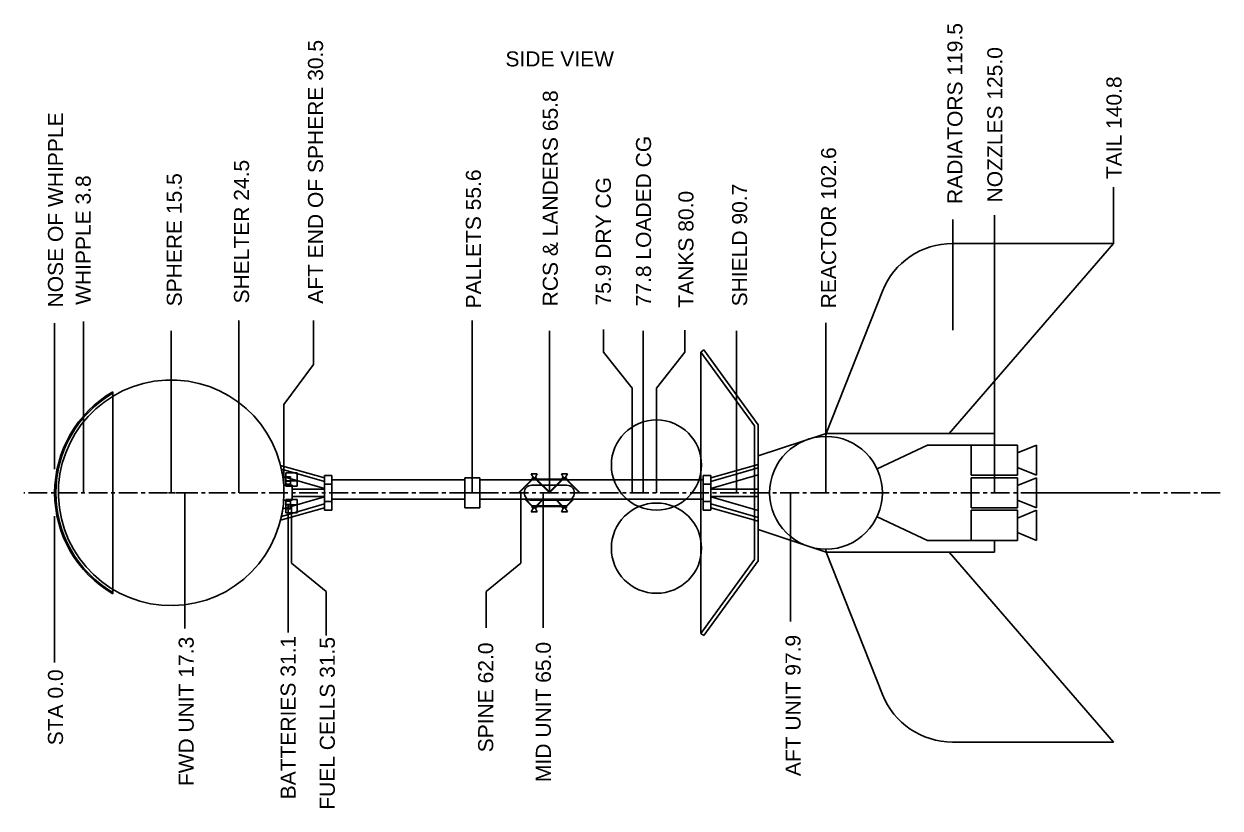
# Model space of a CAD drawing. Extents: x -551 to 377, y -175 to 369.
# Drawn here: x -4.1 to 155, y 165.4 to 269.7 of the extents above; entities that cross this region are included whole.
import ezdxf

# ---------------------------------------------------------------- set-up
doc = ezdxf.new("R2010")
doc.units = 0
doc.header["$LTSCALE"] = 2
doc.header["$MEASUREMENT"] = 0
doc.linetypes.add('CENTER', pattern=[2, 1.25, -0.25, 0.25, -0.25])
for name, color, linetype in [('BAT', 6, 'CONTINUOUS'), ('CENTERLINE', 5, 'CENTER'), ('DIM', 5, 'CONTINUOUS'), ('GEN', 30, 'CONTINUOUS'), ('HATCH', 6, 'CONTINUOUS'), ('NOZZLE', 1, 'CONTINUOUS'), ('PROFILE', 7, 'CONTINUOUS'), ('RADIATORS', 1, 'CONTINUOUS'), ('RCS', 5, 'CONTINUOUS'), ('REACTOR', 6, 'CONTINUOUS'), ('RING', 94, 'CONTINUOUS'), ('SHELTER', 50, 'CONTINUOUS'), ('SHIELDING', 132, 'CONTINUOUS'), ('STA', 5, 'CONTINUOUS'), ('STRUCTURE', 252, 'CONTINUOUS'), ('TANKS', 5, 'CONTINUOUS'), ('TEXT', 5, 'CONTINUOUS'), ('UTILITIES', 7, 'CONTINUOUS'), ('VIEW', 7, 'CONTINUOUS'), ('WHIPPLE', 60, 'CONTINUOUS')]:
    doc.layers.add(name, color=color, linetype=linetype)
doc.styles.get("Standard").update_dxf_attribs({"font": 'arial.ttf'})

msp = doc.modelspace()

# ---------------------------------------------------------------- linework, layer by layer
at = {"layer": 'BAT'}
for p, q in [((30.75, 209.480141), (30.75, 208.490192)), ((30.75, 209.480141), (31.35, 209.480141)), ((30.75, 208.914456), (31.35, 208.914456)), ((30.75, 208.490192), (31.35, 208.490192)), ((31.35, 209.480141), (31.35, 208.490192)), ((30.75, 205.237501), (30.75, 206.22745)), ((30.75, 206.22745), (31.35, 206.22745)), ((30.75, 205.803186), (31.35, 205.803186)), ((31.35, 205.237501), (31.35, 206.22745)), ((30.75, 205.237501), (31.35, 205.237501))]:
    msp.add_line(p, q, dxfattribs=at)
at = {"layer": 'CENTERLINE'}
msp.add_line((155.024405, 207.358821), (-4.087986, 207.358821), dxfattribs=at)
at = {"layer": 'DIM'}
msp.add_line((97.9, 207.358821), (97.9, 190.228768), dxfattribs=at)
at = {"layer": 'GEN'}
for p, q in [((30.75, 208.242704), (30.75, 210.010471)), ((30.75, 210.010471), (32.25, 210.010471)), ((30.75, 208.949811), (32.25, 208.949811)), ((32.25, 208.242704), (32.25, 210.010471)), ((30.75, 208.242704), (32.25, 208.242704)), ((30.75, 206.474937), (30.75, 204.70717)), ((30.75, 206.474937), (32.25, 206.474937)), ((30.75, 205.767831), (32.25, 205.767831)), ((32.25, 206.474937), (32.25, 204.70717)), ((30.75, 204.70717), (32.25, 204.70717))]:
    msp.add_line(p, q, dxfattribs=at)
at = {"layer": 'HATCH'}
msp.add_line((31.598871, 208.358821), (31.598871, 206.358821), dxfattribs=at)
at = {"layer": 'NOZZLE'}
for p, q in [((116.102098, 213.688948), (109.391023, 210.546374)), ((116.102098, 213.688948), (121.901049, 213.688948)), ((121.901049, 213.688948), (121.901049, 209.688948)), ((121.901049, 213.688948), (128.098951, 213.688948)), ((128.098951, 209.688948), (128.098951, 213.688948)), ((130.598951, 213.688948), (128.098951, 212.653414)), ((130.598951, 209.688948), (130.598951, 213.688948)), ((130.598951, 209.688948), (128.098951, 210.724482)), ((121.901049, 209.688948), (128.098951, 209.688948)), ((121.901049, 209.358821), (128.098951, 209.358821)), ((121.901049, 209.358821), (121.901049, 205.358821)), ((130.598951, 209.358821), (128.098951, 208.323287)), ((128.098951, 205.358821), (128.098951, 209.358821)), ((130.598951, 205.358821), (130.598951, 209.358821)), ((121.901049, 205.358821), (128.098951, 205.358821)), ((130.598951, 205.358821), (128.098951, 206.394355)), ((116.102098, 201.028694), (109.391023, 204.171268)), ((121.901049, 205.028694), (128.098951, 205.028694)), ((121.901049, 201.028694), (121.901049, 205.028694)), ((130.598951, 205.028694), (128.098951, 203.99316)), ((128.098951, 205.028694), (128.098951, 201.028694)), ((130.598951, 205.028694), (130.598951, 201.028694)), ((116.102098, 201.028694), (121.901049, 201.028694)), ((121.901049, 201.028694), (128.098951, 201.028694)), ((130.598951, 201.028694), (128.098951, 202.064228))]:
    msp.add_line(p, q, dxfattribs=at)
at = {"layer": 'PROFILE'}
for p, q in [((93.593524, 212.263105), (102.621804, 215.251118)), ((35.87591, 205.04942), (35.87591, 209.668222)), ((35.87591, 209.668222), (36.87591, 209.668222)), ((35.87591, 208.513521), (36.87591, 208.513521)), ((36.87591, 205.04942), (36.87591, 209.668222)), ((87.285962, 209.668222), (86.285962, 209.668222)), ((86.285962, 205.04942), (86.285962, 209.668222)), ((87.285962, 208.513521), (86.285962, 208.513521)), ((87.285962, 205.04942), (87.285962, 209.668222)), ((35.87591, 206.20412), (36.87591, 206.20412)), ((87.285962, 206.20412), (86.285962, 206.20412)), ((35.87591, 205.04942), (36.87591, 205.04942)), ((87.285962, 205.04942), (86.285962, 205.04942)), ((93.593524, 202.454537), (102.621804, 199.466524))]:
    msp.add_line(p, q, dxfattribs=at)
at = {"layer": 'RADIATORS'}
msp.add_line((130.598951, 207.358821), (140.832814, 207.358821), dxfattribs=at)
for points in [[(110.12526, 234.187522), (102.621804, 215.251118), (118.993054, 215.251118), (140.832814, 240.503729), (119.422016, 240.503729, 0.307565)], [(110.12526, 180.53012), (102.621804, 199.466524), (118.993054, 199.466524), (140.832814, 174.213913), (119.422016, 174.213913, -0.307565)]]:
    msp.add_lwpolyline(points, format="xyb", close=True, dxfattribs=at)
at = {"layer": 'RCS'}
msp.add_lwpolyline([(68.136804, 208.358821, -1), (68.136804, 206.358821), (63.467392, 206.358821, -1), (63.467392, 208.358821)], format="xyb", close=True, dxfattribs=at)
msp.add_lwpolyline([(68.136804, 208.358821, -1), (68.136804, 206.358821), (63.467392, 206.358821, -1), (63.467392, 208.358821)], format="xyb", close=True, dxfattribs=at)
at = {"layer": 'REACTOR'}
msp.add_circle((102.602098, 207.358821), 7.5, dxfattribs=at)
at = {"layer": 'RING'}
msp.add_line((15.875, 207.358821), (15.125, 207.358821), dxfattribs=at)
at = {"layer": 'SHELTER'}
for p, q in [((30.46663, 208.358821), (31.598871, 208.358821)), ((30.46663, 206.358821), (31.598871, 206.358821))]:
    msp.add_line(p, q, dxfattribs=at)
at = {"layer": 'SHIELDING'}
for p, q in [((86.355924, 226.357521), (85.951556, 226.063435)), ((85.951556, 226.063435), (85.951556, 188.654207)), ((86.355924, 188.360121), (85.951556, 188.654207))]:
    msp.add_line(p, q, dxfattribs=at)
for points in [[(85.951556, 226.063435), (93.093524, 216.243229), (93.093524, 198.474413), (85.951556, 188.654207)], [(86.355924, 226.357521), (93.593524, 216.405821), (93.593524, 198.311821), (86.355924, 188.360121)]]:
    msp.add_lwpolyline(points, dxfattribs=at)
msp.add_arc((15.5, 207.358821), 15, 3.822554, 0, dxfattribs=at)
at = {"layer": 'STA'}
for p, q in [((140.832814, 240.503729), (140.832814, 247.976831)), ((119.470787, 228.994158), (119.470787, 243.691074)), ((125, 207.358821), (125, 244.269367)), ((0, 210.484853), (0, 229.922615)), ((3.82, 207.358821), (3.82, 230.151875)), ((24.514508, 207.358821), (24.514508, 230.261289)), ((34.439274, 224.423413), (34.439274, 230.284698)), ((55.55264, 207.358821), (55.55264, 230.261289)), ((102.602098, 207.358821), (102.602098, 229.957947)), ((15.5, 228.894362), (15.5, 207.358821)), ((65.802098, 207.358821), (65.802098, 228.894362)), ((73.02321, 226.049581), (73.02321, 229.05583)), ((78.3, 207.358821), (78.3, 228.894362)), ((83.828347, 226.049581), (83.828347, 228.989599)), ((90.7, 207.358821), (90.7, 228.894362)), ((76.8, 221.261852), (73.02321, 226.049581)), ((80.051556, 221.261852), (83.828347, 226.049581)), ((30.5, 219.094972), (34.439274, 224.423413)), ((76.8, 207.358821), (76.8, 221.261852)), ((80.051556, 207.358821), (80.051556, 221.261852)), ((30.5, 207.358821), (30.5, 219.094972)), ((17.33, 207.358821), (17.33, 189.303498)), ((61.996762, 207.358821), (61.996762, 198.011549)), ((65, 207.358821), (65, 189.410981)), ((31.05, 205.732475), (31.05, 188.76164)), ((31.5, 205.591054), (31.5, 198.011549)), ((0, 204.232789), (0, 184.795027)), ((31.5, 198.011549), (36.099179, 194.239101)), ((61.996762, 198.011549), (57.397584, 194.239101)), ((36.099179, 194.239101), (36.099179, 188.399371)), ((57.397584, 194.239101), (57.397584, 189.380621))]:
    msp.add_line(p, q, dxfattribs=at)
at = {"layer": 'STRUCTURE'}
for p, q in [((102.602098, 214.858821), (102.621804, 215.251118)), ((125, 215.251118), (102.621804, 215.251118)), ((125, 215.251118), (125, 213.688948)), ((93.593524, 212.263105), (93.593524, 202.454537)), ((30.168828, 210.493385), (35.87591, 208.840872)), ((87.285962, 209.340872), (93.593524, 211.130929)), ((93.593524, 210.667257), (87.285962, 208.840872)), ((54.55264, 209.090872), (36.87591, 209.090872)), ((54.55264, 209.090872), (36.87591, 209.090872)), ((54.55264, 209.358821), (54.55264, 205.358821)), ((54.55264, 209.358821), (56.55264, 209.358821)), ((56.55264, 209.358821), (56.55264, 205.358821)), ((86.285962, 209.090872), (56.55264, 209.090872)), ((63.503383, 209.167668), (61.694535, 207.358821)), ((63.535193, 209.090872), (61.803142, 207.358821)), ((63.704667, 209.365283), (63.406483, 209.88149)), ((63.406483, 209.88149), (64.197713, 209.88149)), ((63.503383, 209.365283), (63.503383, 209.167668)), ((63.503383, 209.365283), (64.100814, 209.365283)), ((68.100814, 209.167668), (63.503383, 209.167668)), ((63.535193, 209.090872), (63.503383, 209.167668)), ((63.503383, 209.167668), (64.100814, 209.167668)), ((64.069003, 209.090872), (63.802098, 209.090872)), ((63.899529, 209.365283), (64.197713, 209.88149)), ((64.100814, 209.167668), (64.069003, 209.090872)), ((64.069003, 209.090872), (65.802098, 207.357777)), ((64.100814, 209.365283), (64.100814, 209.167668)), ((64.100814, 209.167668), (65.802098, 207.466384)), ((67.426586, 209.090872), (64.17761, 209.090872)), ((67.503383, 209.167668), (65.802098, 207.466384)), ((67.535193, 209.090872), (65.802098, 207.357777)), ((67.704667, 209.365283), (67.406483, 209.88149)), ((68.197713, 209.88149), (67.406483, 209.88149)), ((67.503383, 209.365283), (67.503383, 209.167668)), ((68.100814, 209.365283), (67.503383, 209.365283)), ((67.503383, 209.167668), (67.535193, 209.090872)), ((68.100814, 209.167668), (67.503383, 209.167668)), ((67.802098, 209.090872), (67.535193, 209.090872)), ((67.899529, 209.365283), (68.197713, 209.88149)), ((68.069003, 209.090872), (68.100814, 209.167668)), ((68.069003, 209.090872), (69.801054, 207.358821)), ((68.069003, 209.090872), (69.801054, 207.358821)), ((68.100814, 209.365283), (68.100814, 209.167668)), ((68.100814, 209.167668), (69.909661, 207.358821)), ((68.100814, 209.167668), (69.909661, 207.358821)), ((93.593524, 209.737026), (87.285962, 207.91064)), ((87.285962, 207.858821), (87.285962, 209.340872)), ((35.87591, 207.858821), (31.598871, 207.858821)), ((35.87591, 206.858821), (31.598871, 206.858821)), ((54.55264, 207.358821), (56.55264, 207.358821)), ((61.803142, 207.358821), (61.694535, 207.358821)), ((65.802098, 207.466384), (65.802098, 207.41208)), ((69.801054, 207.358821), (69.909661, 207.358821)), ((69.801054, 207.358821), (69.909661, 207.358821)), ((69.801054, 207.358821), (69.909661, 207.358821)), ((69.801054, 207.358821), (69.909661, 207.358821)), ((87.285962, 207.858821), (93.593524, 207.858821)), ((87.285962, 206.858821), (87.285962, 205.37677)), ((87.285962, 206.858821), (93.593524, 206.858821)), ((30.168828, 204.224257), (35.87591, 205.87677)), ((54.55264, 206.492795), (36.87591, 206.492795)), ((54.55264, 205.358821), (56.55264, 205.358821)), ((86.285962, 206.492795), (56.55264, 206.492795)), ((63.503383, 205.549974), (62.560561, 206.492795)), ((63.535193, 205.62677), (62.669168, 206.492795)), ((63.704667, 205.352359), (63.406483, 204.836151)), ((63.535193, 205.62677), (63.503383, 205.549974)), ((68.100814, 205.549974), (63.503383, 205.549974)), ((68.100814, 205.549974), (63.503383, 205.549974)), ((63.503383, 205.352359), (63.503383, 205.549974)), ((63.503383, 205.549974), (64.100814, 205.549974)), ((63.503383, 205.352359), (64.100814, 205.352359)), ((63.899529, 205.352359), (64.197713, 204.836151)), ((64.069003, 205.62677), (64.935029, 206.492795)), ((64.069003, 205.62677), (64.100814, 205.549974)), ((64.100814, 205.549974), (65.043636, 206.492795)), ((64.100814, 205.352359), (64.100814, 205.549974)), ((67.503383, 205.549974), (66.560561, 206.492795)), ((67.535193, 205.62677), (66.669168, 206.492795)), ((67.704667, 205.352359), (67.406483, 204.836151)), ((67.535193, 205.62677), (67.503383, 205.549974)), ((68.100814, 205.549974), (67.503383, 205.549974)), ((67.503383, 205.352359), (67.503383, 205.549974)), ((68.100814, 205.352359), (67.503383, 205.352359)), ((67.899529, 205.352359), (68.197713, 204.836151)), ((68.069003, 205.62677), (68.935029, 206.492795)), ((68.069003, 205.62677), (68.935029, 206.492795)), ((68.100814, 205.549974), (68.069003, 205.62677)), ((68.100814, 205.549974), (69.043636, 206.492795)), ((68.100814, 205.549974), (69.043636, 206.492795)), ((68.100814, 205.352359), (68.100814, 205.549974)), ((93.593524, 204.980616), (87.285962, 206.807002)), ((93.593524, 204.050384), (87.285962, 205.87677)), ((87.285962, 205.37677), (93.593524, 203.586713)), ((63.406483, 204.836151), (64.197713, 204.836151)), ((68.197713, 204.836151), (67.406483, 204.836151)), ((125, 199.466524), (125, 201.028694)), ((102.621804, 199.466524), (102.602098, 199.858821)), ((125, 199.466524), (102.621804, 199.466524))]:
    msp.add_line(p, q, dxfattribs=at)
for points in [[(35.87591, 207.858821), (35.87591, 209.340872), (30.053005, 210.993385), (30.34462, 209.512252), (35.87591, 207.91064)], [(35.87591, 206.858821), (35.87591, 205.37677), (30.053005, 203.724257), (30.34462, 205.205389), (35.87591, 206.807002)]]:
    msp.add_lwpolyline(points, dxfattribs=at)
at = {"layer": 'TANKS'}
for centre in [(80.051556, 211.041834), (80.051556, 199.992795)]:
    msp.add_circle(centre, 6, dxfattribs=at)
at = {"layer": 'UTILITIES'}
msp.add_line((18.357292, 207.358821), (16.125, 207.358821), dxfattribs=at)
at = {"layer": 'VIEW'}
for p, q in [((64.069003, 209.090872), (63.535193, 209.090872)), ((67.426586, 209.090872), (64.17761, 209.090872)), ((68.069003, 209.090872), (67.535193, 209.090872)), ((64.069003, 205.62677), (63.535193, 205.62677)), ((67.426586, 205.62677), (64.17761, 205.62677)), ((68.069003, 205.62677), (67.535193, 205.62677))]:
    msp.add_line(p, q, dxfattribs=at)
at = {"layer": 'WHIPPLE'}
msp.add_line((7.75, 220.782215), (7.75, 193.935427), dxfattribs=at)
for radius, start, end in [(15.5, 120, 240), (15.35, 120.323785, 239.676215)]:
    msp.add_arc((15.5, 207.358821), radius, start, end, dxfattribs=at)

# ---------------------------------------------------------------- texts
at = {"layer": 'STA'}
for s, p in [('RADIATORS 119.5', (120.751824, 245.75757)), ('AFT END OF SPHERE 30.5', (35.69915, 232.494596)), ('NOZZLES 125.0', (126.063275, 245.973)), ('TAIL 140.8', (141.912874, 249.064788)), ('RCS & LANDERS 65.8', (66.925234, 232.151791)), ('NOSE OF WHIPPLE', (1.110498, 232.008707)), ('77.8 LOADED CG', (79.331441, 232.151791)), ('REACTOR 102.6', (103.951641, 231.878704)), ('SHELTER 24.5', (25.854437, 232.531131)), ('PALLETS 55.6', (56.701659, 231.878925)), ('WHIPPLE 3.8', (4.794924, 232.345516)), ('SPHERE 15.5', (16.910822, 232.151791)), ('75.9 DRY CG', (73.985582, 232.263134)), ('SHIELD 90.7', (92.110822, 232.151791)), ('TANKS 80.0', (84.969174, 231.978171)), ('FWD UNIT 17.3', (18.493584, 168.346053)), ('BATTERIES 31.1', (32.054561, 166.597284)), ('FUEL CELLS 31.5', (37.268611, 165.202806)), ('AFT UNIT 97.9', (99.217529, 169.681154)), ('SPINE 62.0', (58.333112, 172.850052)), ('MID UNIT 65.0', (66.004717, 168.897509)), ('STA 0.0', (1.110498, 173.785493))]:
    msp.add_text(s, height=2, rotation=90, dxfattribs=at).set_placement(p)
at = {"layer": 'TEXT', "insert": (67.183048, 265.040546), "char_height": 2, "width": 40.29, "attachment_point": 5}
msp.add_mtext('SIDE VIEW', dxfattribs=at)

doc.saveas('drawing.dxf')
